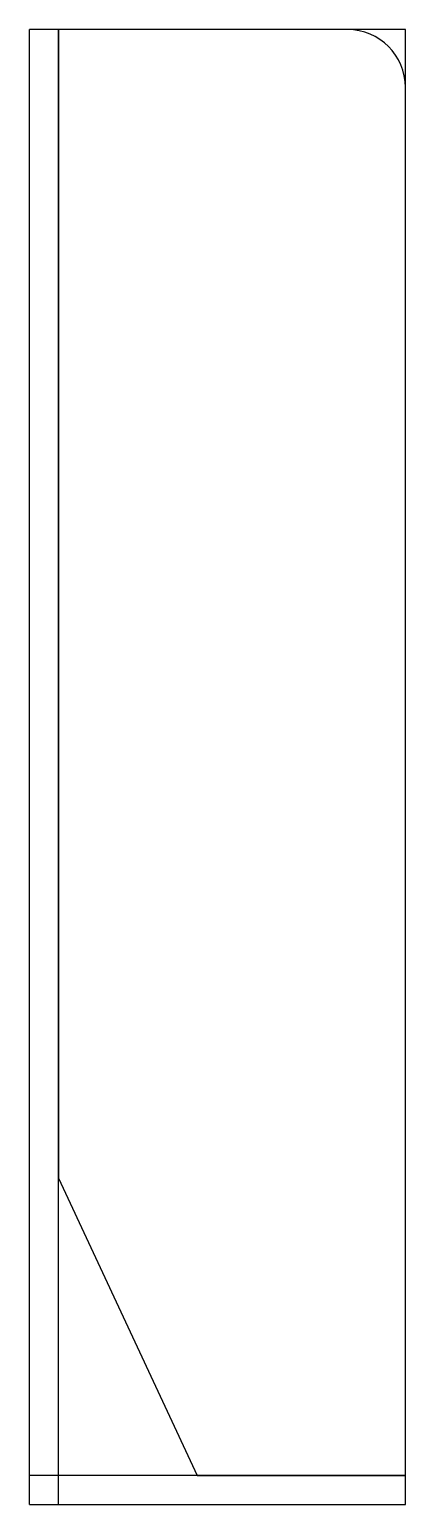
# Model space of a CAD drawing. Extents: x 0 to 13, y 0 to 51.
import ezdxf

# ---------------------------------------------------------------- set-up
doc = ezdxf.new("R2010")
doc.units = 0
doc.layers.get('0').update_dxf_attribs({"linetype": 'CONTINUOUS'})

msp = doc.modelspace()

# ---------------------------------------------------------------- linework, layer by layer
at = {"linetype": 'CONTINUOUS'}
for p, q in [((13, 51), (0, 51)), ((0, 0), (0, 51)), ((1, 0), (1, 51)), ((11, 51), (1, 51)), ((1, 51), (1, 11.28)), ((13, 0), (13, 51)), ((13, 1), (13, 49)), ((1, 11.28), (5.8, 1)), ((13, 1), (0, 1)), ((5.8, 1), (13, 1)), ((0, 0), (13, 0))]:
    msp.add_line(p, q, dxfattribs=at)
msp.add_arc((11, 49), 2, 0, 90, dxfattribs=at)

doc.saveas('drawing.dxf')
